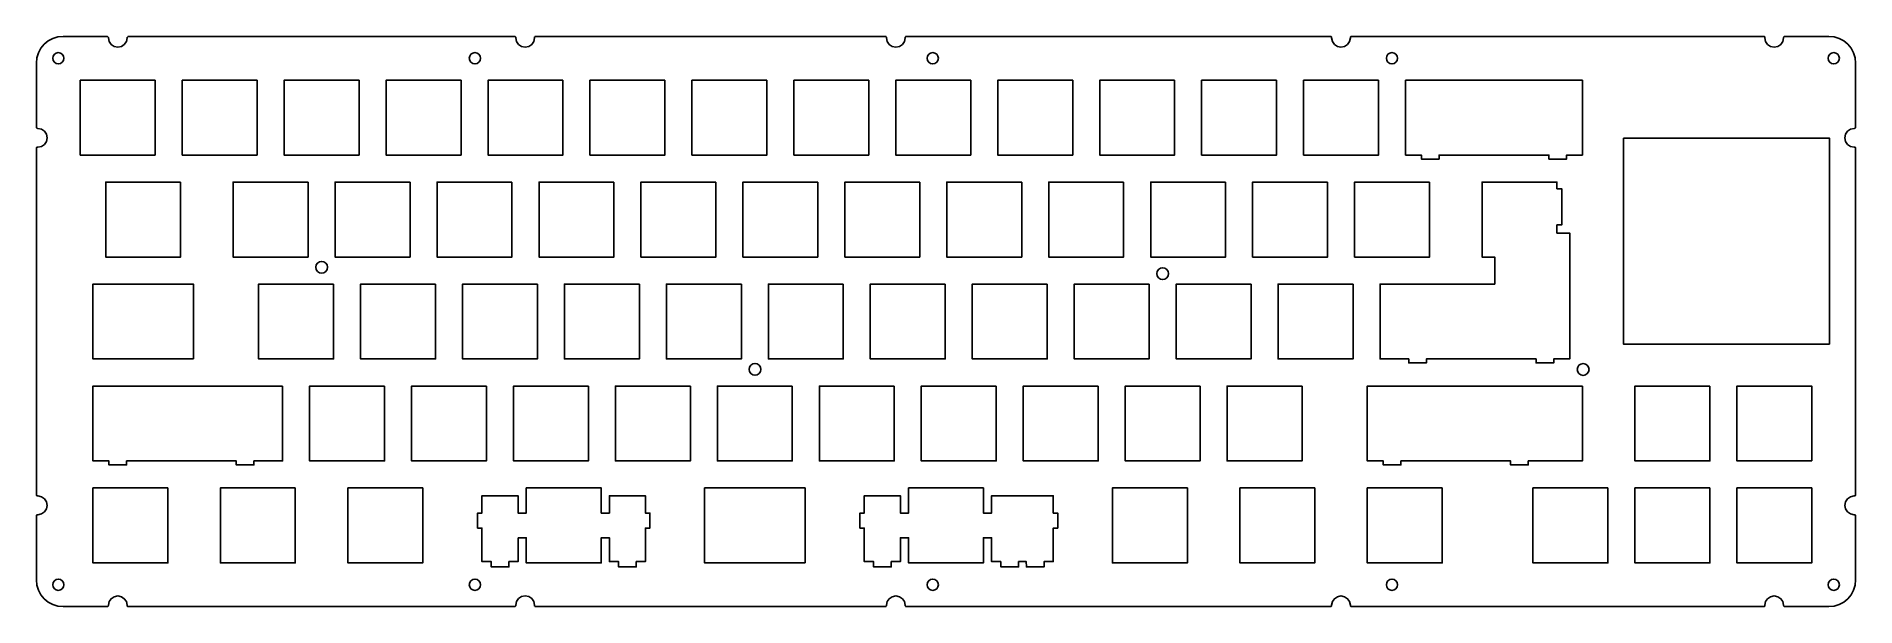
# Model space of a CAD drawing. Extents: x -1 to 339, y 191 to 298.
import ezdxf

# ---------------------------------------------------------------- set-up
doc = ezdxf.new("R2010")
doc.units = 0
doc.layers.add('top_plate', color=7, linetype='CONTINUOUS')

msp = doc.modelspace()

# ---------------------------------------------------------------- linework, layer by layer
at = {"layer": 'top_plate', "color": 7}
for points in [[(88.7153, 297.656941), (16.459, 297.656941), (16.2736, 297.457475), (16.2777, 297.401502), (16.1402, 296.720324), (15.7652, 296.164066), (15.2089, 295.78902), (14.5277, 295.6515), (13.8465, 295.78902), (13.2903, 296.164065), (12.9152, 296.720323), (12.7777, 297.401502), (12.7814, 297.457377), (12.5946, 297.656941), (4.33236, 297.656941), (3.32469, 297.555359), (2.38614, 297.264016), (1.53681, 296.803019), (0.796827, 296.192475), (0.186282, 295.45249), (-0.274714, 294.60317), (-0.566057, 293.66462), (-0.667639, 292.65694), (-0.667639, 280.6543)], [(92.3988, 297.401502), (92.2613, 296.720323), (91.8863, 296.164065), (91.33, 295.78902), (90.6488, 295.6515), (89.9677, 295.78902), (89.4114, 296.164065), (89.0364, 296.720323), (88.8988, 297.401502), (88.9024, 297.457357)], [(92.394613, 297.457498), (92.3988, 297.401502)], [(157.996, 297.655663), (92.5797, 297.656937)], [(161.6715, 297.457332), (161.6755, 297.401502), (161.5385, 296.720323), (161.1635, 296.164065), (160.6065, 295.78902), (159.9255, 295.6515), (159.2445, 295.78902), (158.6885, 296.164065), (158.3135, 296.720323), (158.1755, 297.401502), (158.1805, 297.456338)], [(241.182, 297.656941), (161.859, 297.656941)], [(244.85795, 297.457241), (244.86095, 297.401502), (244.72395, 296.720323), (244.34895, 296.164065), (243.79295, 295.78902), (243.11195, 295.6515), (242.42995, 295.78902), (241.87395, 296.164065), (241.49895, 296.720323), (241.36195, 297.401502), (241.36595, 297.457551)], [(322.146, 297.65686), (245.047, 297.656941)], [(325.82106, 297.457436), (325.82506, 297.401502), (325.68706, 296.720323), (325.31206, 296.164065), (324.75606, 295.78902), (324.07506, 295.6515), (323.39406, 295.78902), (322.83706, 296.164065), (322.46206, 296.720323), (322.32506, 297.401502), (322.33006, 297.457533)], [(339.273, 280.6553), (339.273, 292.65694), (339.171, 293.66462), (338.88, 294.60317), (338.419, 295.45249), (337.808, 296.192475), (337.068, 296.803019), (336.219, 297.264016), (335.28, 297.555359), (334.273, 297.656941), (326.007, 297.656941)], [(-0.468044, 280.467018), (-0.414968, 280.470418), (0.266211, 280.332918), (0.822469, 279.957918), (1.19751, 279.401618), (1.33503, 278.720418), (1.19751, 278.039318), (0.822469, 277.483018), (0.266211, 277.108018), (-0.414968, 276.970418), (-0.46809, 276.974018)], [(339.07353, 276.975332), (339.00603, 276.970432), (338.32503, 277.108032), (337.76903, 277.483032), (337.39403, 278.039332), (337.25603, 278.720432), (337.39403, 279.401632), (337.76903, 279.957932), (338.32503, 280.332932), (339.00603, 280.470432), (339.07333, 280.466632)], [(-0.667639, 276.7874), (-0.667639, 211.9577)], [(339.273, 211.9566), (339.273, 276.7899)], [(-0.468009, 211.769867), (-0.414968, 211.773067), (0.266211, 211.635567), (0.822469, 211.260467), (1.19751, 210.704267), (1.33503, 210.023067), (1.19751, 209.341867), (0.822469, 208.785667), (0.266211, 208.410567), (-0.414968, 208.273067), (-0.468499, 208.278067)], [(339.07351, 208.277929), (339.00601, 208.273129), (338.32501, 208.410629), (337.76901, 208.785729), (337.39401, 209.341929), (337.25601, 210.023129), (337.39401, 210.704329), (337.76901, 211.260529), (338.32501, 211.635629), (339.00601, 211.773129), (339.07341, 211.768929)], [(-0.667639, 208.0966), (-0.667639, 196.098), (-0.566057, 195.09), (-0.274714, 194.152), (0.186282, 193.302), (0.796827, 192.562), (1.53681, 191.952), (2.38614, 191.491), (3.32469, 191.2), (4.33236, 191.098), (12.598, 191.098)], [(326.01, 191.098), (334.273, 191.098), (335.28, 191.2), (336.219, 191.491), (337.068, 191.952), (337.808, 192.562), (338.419, 193.302), (338.88, 194.152), (339.171, 195.09), (339.273, 196.098), (339.273, 208.0922)], [(12.781418, 191.29731), (12.777718, 191.34201), (12.915318, 192.02401), (13.290318, 192.58001), (13.846618, 192.95501), (14.527718, 193.09201), (15.208918, 192.95501), (15.765218, 192.58001), (16.140218, 192.02401), (16.277718, 191.34201), (16.274318, 191.29741)], [(16.4592, 191.098), (88.7139, 191.098)], [(88.901628, 191.29762), (88.898928, 191.34202), (89.035928, 192.02402), (89.409928, 192.58402), (89.965228, 192.96202), (90.645928, 193.10002), (91.327528, 192.96202), (91.884828, 192.58402), (92.260928, 192.02402), (92.398928, 191.34202), (92.395628, 191.29752)], [(92.5809, 191.098), (157.992, 191.098)], [(158.1781, 191.29752), (158.1751, 191.34202), (158.3131, 192.02302), (158.6881, 192.57902), (159.2441, 192.95402), (159.9251, 193.09202), (160.6061, 192.95402), (161.1631, 192.57902), (161.5381, 192.02302), (161.6751, 191.34202), (161.6721, 191.29762)], [(161.86, 191.098), (241.183, 191.098)], [(241.36585, 191.29726), (241.36185, 191.34196), (241.49885, 192.02296), (241.87385, 192.57896), (242.42985, 192.95396), (243.11185, 193.09196), (243.79285, 192.95396), (244.34885, 192.57896), (244.72385, 192.02296), (244.86185, 191.34196), (244.85985, 191.29776)], [(245.05084, 191.09796), (322.14484, 191.09796)], [(322.3285, 191.29729), (322.3245, 191.34199), (322.4615, 192.02299), (322.8365, 192.57899), (323.3935, 192.95399), (324.0745, 193.09199), (324.7555, 192.95399), (325.3115, 192.57899), (325.6865, 192.02299), (325.8245, 191.34199), (325.8215, 191.29759)]]:
    msp.add_lwpolyline(points, dxfattribs=at)
for points in [[(4.17249, 292.82293), (3.83873, 292.59791), (3.43002, 292.51539), (3.02821, 292.59532), (2.68756, 292.82293), (2.45995, 293.16358), (2.38002, 293.56539), (2.46254, 293.9741), (2.68756, 294.30786), (3.02132, 294.53288), (3.43002, 294.61539), (3.83873, 294.53288), (4.17249, 294.30786), (4.39751, 293.9741), (4.48002, 293.56539), (4.39751, 293.15669)], [(82.0149, 292.82293), (81.6811, 292.5979), (81.2724, 292.51539), (80.8706, 292.59531), (80.5299, 292.82293), (80.3023, 293.16357), (80.2224, 293.56539), (80.3023, 293.96721), (80.5299, 294.30785), (80.8706, 294.53546), (81.2724, 294.61539), (81.6811, 294.53287), (82.0149, 294.30785), (82.2399, 293.9741), (82.3224, 293.56539), (82.2399, 293.15668)], [(167.577, 292.82292), (167.244, 292.5979), (166.835, 292.51539), (166.426, 292.5979), (166.092, 292.82292), (165.867, 293.15668), (165.785, 293.56539), (165.867, 293.97409), (166.092, 294.30785), (166.426, 294.53287), (166.835, 294.61539), (167.244, 294.53287), (167.577, 294.30785), (167.802, 293.97409), (167.885, 293.56539), (167.802, 293.15668)], [(253.376, 292.82293), (253.043, 292.5979), (252.634, 292.51539), (252.225, 292.5979), (251.891, 292.82293), (251.666, 293.15668), (251.584, 293.56539), (251.666, 293.9741), (251.891, 294.30785), (252.225, 294.53287), (252.634, 294.61539), (253.043, 294.53287), (253.376, 294.30785), (253.601, 293.9741), (253.684, 293.56539), (253.601, 293.15668)], [(335.927, 292.82293), (335.594, 292.5979), (335.185, 292.51539), (334.776, 292.5979), (334.443, 292.82293), (334.218, 293.15668), (334.135, 293.56539), (334.218, 293.9741), (334.443, 294.30785), (334.776, 294.53287), (335.185, 294.61539), (335.594, 294.53287), (335.927, 294.30785), (336.153, 293.9741), (336.235, 293.56539), (336.153, 293.15668)], [(21.526, 289.474), (7.526, 289.474), (7.526, 275.474), (21.526, 275.474)], [(40.576, 289.474), (26.576, 289.474), (26.576, 275.474), (40.576, 275.474)], [(59.626, 289.474), (45.626, 289.474), (45.626, 275.474), (59.626, 275.474)], [(78.676, 289.474), (64.676, 289.474), (64.676, 275.474), (78.676, 275.474)], [(97.726, 289.474), (83.726, 289.474), (83.726, 275.474), (97.726, 275.474)], [(116.775, 289.474), (102.775, 289.474), (102.775, 275.474), (116.775, 275.474)], [(135.826, 289.474), (121.825, 289.474), (121.825, 275.474), (135.826, 275.474)], [(154.876, 289.474), (140.876, 289.474), (140.876, 275.474), (154.876, 275.474)], [(173.926, 289.474), (159.926, 289.474), (159.926, 275.474), (173.926, 275.474)], [(192.976, 289.474), (178.976, 289.474), (178.976, 275.474), (192.976, 275.474)], [(212.026, 289.474), (198.026, 289.474), (198.026, 275.474), (212.026, 275.474)], [(231.076, 289.474), (217.076, 289.474), (217.076, 275.474), (231.076, 275.474)], [(250.126, 289.474), (236.126, 289.474), (236.126, 275.474), (250.126, 275.474)], [(288.226, 275.474), (285.258, 275.474), (285.251, 274.724), (281.951, 274.724), (281.951, 275.4737), (261.455, 275.4737), (261.451, 274.724), (258.15, 274.724), (258.15, 275.4695), (255.176, 275.474), (255.176, 289.474), (288.226, 289.474)], [(334.402, 240.1169), (295.904, 240.1169), (295.904, 278.6259), (334.402, 278.6259)], [(26.288, 270.424), (12.288, 270.424), (12.288, 256.424), (26.288, 256.424)], [(50.101, 270.424), (36.101, 270.424), (36.101, 256.424), (50.101, 256.424)], [(69.151, 270.424), (55.151, 270.424), (55.151, 256.424), (69.151, 256.424)], [(88.201, 270.424), (74.201, 270.424), (74.201, 256.424), (88.201, 256.424)], [(107.251, 270.424), (93.251, 270.424), (93.251, 256.424), (107.251, 256.424)], [(126.301, 270.424), (112.301, 270.424), (112.301, 256.424), (126.301, 256.424)], [(145.351, 270.424), (131.351, 270.424), (131.351, 256.424), (145.351, 256.424)], [(164.401, 270.424), (150.401, 270.424), (150.401, 256.424), (164.401, 256.424)], [(183.451, 270.424), (169.451, 270.424), (169.451, 256.424), (183.451, 256.424)], [(202.501, 270.424), (188.501, 270.424), (188.501, 256.424), (202.501, 256.424)], [(221.551, 270.424), (207.551, 270.424), (207.551, 256.424), (221.551, 256.424)], [(240.601, 270.424), (226.601, 270.424), (226.601, 256.424), (240.601, 256.424)], [(259.65, 270.424), (245.651, 270.424), (245.651, 256.424), (259.65, 256.424)], [(283.463, 269.1624), (283.463, 270.424), (269.463, 270.424), (269.463, 256.424), (271.852, 256.424), (271.852, 251.3759), (250.413, 251.374), (250.413, 237.374), (255.761, 237.374), (255.769, 236.624), (259.068, 236.624), (259.068, 237.3736), (279.564, 237.3738), (279.569, 236.6239), (282.869, 236.6239), (282.873, 237.3738), (285.851, 237.3738), (285.844, 260.8988), (283.466, 260.9034), (283.466, 262.4238), (284.374, 262.4239), (284.374, 269.174)], [(53.6429, 254.0953), (53.4045, 253.7384), (53.0476, 253.5), (52.6267, 253.4162), (52.2057, 253.5), (51.8488, 253.7384), (51.6104, 254.0953), (51.5267, 254.5162), (51.6104, 254.9372), (51.8488, 255.294), (52.2057, 255.5325), (52.6267, 255.6162), (53.0476, 255.5325), (53.4045, 255.294), (53.6429, 254.9372), (53.7267, 254.5162)], [(210.797, 252.8958), (210.558, 252.5389), (210.201, 252.3005), (209.78, 252.2167), (209.359, 252.3005), (209.003, 252.5389), (208.764, 252.8958), (208.68, 253.3167), (208.764, 253.7377), (209.003, 254.0946), (209.359, 254.333), (209.78, 254.4167), (210.201, 254.333), (210.558, 254.0946), (210.797, 253.7377), (210.88, 253.3167)], [(28.669, 237.374), (9.907, 237.374), (9.907, 251.374), (28.669, 251.374)], [(54.863, 251.374), (40.863, 251.374), (40.863, 237.374), (54.863, 237.374)], [(73.913, 251.374), (59.913, 251.374), (59.913, 237.374), (73.913, 237.374)], [(92.963, 251.374), (78.963, 251.374), (78.963, 237.374), (92.963, 237.374)], [(112.013, 251.374), (98.013, 251.374), (98.013, 237.374), (112.013, 237.374)], [(131.063, 251.374), (117.063, 251.374), (117.063, 237.374), (131.063, 237.374)], [(150.113, 251.374), (136.113, 251.374), (136.113, 237.374), (150.113, 237.374)], [(169.163, 251.374), (155.163, 251.374), (155.163, 237.374), (169.163, 237.374)], [(188.213, 251.374), (174.213, 251.374), (174.213, 237.374), (188.213, 237.374)], [(207.263, 251.374), (193.263, 251.374), (193.263, 237.374), (207.263, 237.374)], [(226.313, 251.374), (212.313, 251.374), (212.313, 237.374), (226.313, 237.374)], [(245.363, 251.374), (231.363, 251.374), (231.363, 237.374), (245.363, 237.374)], [(134.612, 235.0049), (134.377, 234.6552), (134.027, 234.4195), (133.599, 234.333), (133.178, 234.4168), (132.821, 234.6552), (132.583, 235.0121), (132.499, 235.433), (132.583, 235.854), (132.821, 236.2109), (133.178, 236.4493), (133.599, 236.533), (134.027, 236.4466), (134.377, 236.2109), (134.612, 235.8612), (134.699, 235.433)], [(289.376, 234.9919), (289.137, 234.635), (288.78, 234.3965), (288.359, 234.3128), (287.938, 234.3965), (287.581, 234.635), (287.343, 234.9919), (287.259, 235.4128), (287.343, 235.8338), (287.581, 236.1906), (287.938, 236.4291), (288.359, 236.5128), (288.78, 236.4291), (289.137, 236.1906), (289.376, 235.8338), (289.459, 235.4128)], [(45.338, 232.324), (9.907, 232.324), (9.907, 218.324), (12.881, 218.324), (12.882, 217.574), (16.182, 217.574), (16.1886, 218.324), (36.6825, 218.324), (36.682, 217.574), (39.982, 217.574), (39.9822, 218.324), (45.338, 218.324)], [(64.388, 232.324), (50.388, 232.324), (50.388, 218.324), (64.388, 218.324)], [(83.438, 232.324), (69.438, 232.324), (69.438, 218.324), (83.438, 218.324)], [(102.488, 232.324), (88.488, 232.324), (88.488, 218.324), (102.488, 218.324)], [(121.538, 232.324), (107.538, 232.324), (107.538, 218.324), (121.538, 218.324)], [(140.588, 232.324), (126.588, 232.324), (126.588, 218.324), (140.588, 218.324)], [(159.638, 232.324), (145.638, 232.324), (145.638, 218.324), (159.638, 218.324)], [(178.688, 232.324), (164.688, 232.324), (164.688, 218.324), (178.688, 218.324)], [(197.738, 232.324), (183.738, 232.324), (183.738, 218.324), (197.738, 218.324)], [(216.788, 232.324), (202.788, 232.324), (202.788, 218.324), (216.788, 218.324)], [(235.838, 232.324), (221.838, 232.324), (221.838, 218.324), (235.838, 218.324)], [(288.226, 232.324), (271.557, 232.324), (248.032, 232.324), (248.032, 218.324), (251.009, 218.324), (251.007, 217.574), (254.307, 217.574), (254.309, 218.324), (274.807, 218.324), (274.807, 217.574), (278.107, 217.574), (278.11, 218.324), (288.226, 218.324)], [(312.038, 232.324), (298.038, 232.324), (298.038, 218.324), (312.038, 218.324)], [(331.088, 218.324), (331.088, 232.324), (317.088, 232.324), (317.088, 218.324)], [(23.907, 213.274), (9.907, 213.274), (9.907, 199.274), (23.907, 199.274)], [(47.719, 213.274), (33.719, 213.274), (33.719, 199.274), (47.719, 199.274)], [(71.532, 213.274), (57.532, 213.274), (57.532, 199.274), (71.532, 199.274)], [(89.344, 203.975), (90.869, 203.975), (90.869, 199.274), (104.869, 199.274), (104.869, 203.975), (106.394, 203.975), (106.394, 199.505), (108.119, 199.505), (108.119, 198.524), (111.419, 198.524), (111.419, 199.505), (113.144, 199.505), (113.144, 205.774), (113.969, 205.774), (113.969, 208.574), (113.144, 208.574), (113.144, 211.804), (106.394, 211.804), (106.394, 208.574), (104.869, 208.574), (104.869, 213.274), (90.869, 213.274), (90.869, 208.574), (89.344, 208.574), (89.344, 211.804), (82.594, 211.804), (82.594, 208.574), (81.769, 208.574), (81.769, 205.774), (82.594, 205.774), (82.594, 199.505), (84.319, 199.505), (84.319, 198.524), (87.619, 198.524), (87.619, 199.505), (89.344, 199.505)], [(142.969, 199.274), (124.207, 199.274), (124.207, 213.274), (142.969, 213.274)], [(179.557, 199.505), (179.557, 198.524), (182.857, 198.524), (182.858, 199.505), (184.313, 199.505), (184.319, 198.524), (187.619, 198.524), (187.619, 199.505), (189.344, 199.505), (189.344, 205.774), (190.169, 205.774), (190.169, 208.574), (189.344, 208.574), (189.344, 211.804), (177.832, 211.804), (177.832, 208.574), (176.307, 208.574), (176.307, 213.274), (162.307, 213.274), (162.307, 208.574), (160.782, 208.574), (160.782, 211.804), (154.032, 211.804), (154.032, 208.574), (153.207, 208.574), (153.207, 205.774), (154.032, 205.774), (154.032, 199.505), (155.757, 199.505), (155.757, 198.524), (159.057, 198.524), (159.057, 199.505), (160.782, 199.505), (160.782, 203.975), (162.307, 203.975), (162.307, 199.274), (176.307, 199.274), (176.307, 203.975), (177.832, 203.975), (177.832, 199.505)], [(214.407, 213.274), (200.407, 213.274), (200.407, 199.274), (214.407, 199.274)], [(238.219, 213.274), (224.219, 213.274), (224.219, 199.274), (238.219, 199.274)], [(262.032, 213.274), (248.032, 213.274), (248.032, 199.274), (262.032, 199.274)], [(292.988, 213.274), (278.988, 213.274), (278.988, 199.274), (292.988, 199.274)], [(312.038, 213.274), (298.038, 213.274), (298.038, 199.274), (312.038, 199.274)], [(331.088, 213.274), (317.088, 213.274), (317.088, 199.274), (331.088, 199.274)], [(4.17249, 194.447), (3.83873, 194.222), (3.43002, 194.14), (3.02132, 194.222), (2.68756, 194.447), (2.46254, 194.781), (2.38002, 195.19), (2.46254, 195.599), (2.68756, 195.932), (3.02132, 196.157), (3.43002, 196.24), (3.83873, 196.157), (4.17249, 195.932), (4.39751, 195.599), (4.48002, 195.19), (4.39751, 194.781)], [(82.0149, 194.447), (81.6811, 194.222), (81.2724, 194.14), (80.8706, 194.22), (80.5299, 194.447), (80.3023, 194.788), (80.2224, 195.19), (80.3023, 195.592), (80.5299, 195.932), (80.8706, 196.16), (81.2724, 196.24), (81.6811, 196.157), (82.0149, 195.932), (82.2399, 195.599), (82.3224, 195.19), (82.2399, 194.781)], [(167.577, 194.447), (167.244, 194.222), (166.835, 194.14), (166.426, 194.222), (166.092, 194.447), (165.867, 194.781), (165.785, 195.19), (165.867, 195.599), (166.092, 195.932), (166.426, 196.157), (166.835, 196.24), (167.244, 196.157), (167.577, 195.932), (167.802, 195.599), (167.885, 195.19), (167.802, 194.781)], [(253.376, 194.447), (253.043, 194.222), (252.634, 194.14), (252.225, 194.222), (251.891, 194.447), (251.666, 194.781), (251.584, 195.19), (251.666, 195.599), (251.891, 195.932), (252.225, 196.157), (252.634, 196.24), (253.043, 196.157), (253.376, 195.932), (253.601, 195.599), (253.684, 195.19), (253.601, 194.781)], [(335.927, 194.447), (335.594, 194.222), (335.185, 194.14), (334.776, 194.222), (334.443, 194.447), (334.218, 194.781), (334.135, 195.19), (334.218, 195.599), (334.443, 195.932), (334.776, 196.157), (335.185, 196.24), (335.594, 196.157), (335.927, 195.932), (336.153, 195.599), (336.235, 195.19), (336.153, 194.781)]]:
    msp.add_lwpolyline(points, close=True, dxfattribs=at)
for points in [[(88.852082, 297.597677), (88.816638, 297.635486), (88.767125, 297.656939), (88.7153, 297.656941)], [(88.9024, 297.457357), (88.905741, 297.509074), (88.887526, 297.559868), (88.852082, 297.597677)], [(92.443654, 297.59759), (92.408533, 297.559746), (92.390763, 297.508983), (92.394613, 297.457498)], [(92.5797, 297.656937), (92.528071, 297.656938), (92.478774, 297.635433), (92.443654, 297.59759)], [(158.132115, 297.596603), (158.097032, 297.634505), (158.047646, 297.655934), (157.996, 297.655663)], [(158.1805, 297.456338), (158.184754, 297.507809), (158.167198, 297.558701), (158.132115, 297.596603)], [(161.722068, 297.597699), (161.686559, 297.559896), (161.668258, 297.509095), (161.6715, 297.457332)], [(161.859, 297.656941), (161.807135, 297.656942), (161.757578, 297.635501), (161.722068, 297.597699)], [(241.3175, 297.597401), (241.282589, 297.635242), (241.233485, 297.656819), (241.182, 297.656941)], [(241.36595, 297.457551), (241.369969, 297.508879), (241.352411, 297.55956), (241.3175, 297.597401)], [(244.909506, 297.597768), (244.873748, 297.559996), (244.855104, 297.509176), (244.85795, 297.457241)], [(245.047, 297.656941), (244.994986, 297.656939), (244.945264, 297.635541), (244.909506, 297.597768)], [(322.281801, 297.597615), (322.24682, 297.635498), (322.197563, 297.656987), (322.146, 297.65686)], [(322.33006, 297.457533), (322.334286, 297.508923), (322.316782, 297.559732), (322.281801, 297.597615)], [(325.870641, 297.597628), (325.835383, 297.559797), (325.817425, 297.509021), (325.82106, 297.457436)], [(326.007, 297.656941), (325.955287, 297.656941), (325.905898, 297.635458), (325.870641, 297.597628)], [(-0.667639, 280.6543), (-0.667639, 280.602457), (-0.646192, 280.552923), (-0.608386, 280.517449)], [(-0.608386, 280.517449), (-0.570579, 280.481975), (-0.519782, 280.463721), (-0.468044, 280.467018)], [(339.07333, 280.466632), (339.125219, 280.4637), (339.176026, 280.482265), (339.213802, 280.517959)], [(339.213802, 280.517959), (339.251578, 280.553654), (339.272989, 280.603328), (339.273, 280.6553)], [(-0.60837, 276.924021), (-0.64619, 276.888651), (-0.667651, 276.839182), (-0.667639, 276.7874)], [(-0.46809, 276.974018), (-0.519756, 276.977494), (-0.570549, 276.959391), (-0.60837, 276.924021)], [(339.213664, 276.926074), (339.175826, 276.96125), (339.125056, 276.979096), (339.07353, 276.975332)], [(339.273, 276.7899), (339.273, 276.841564), (339.251503, 276.890898), (339.213664, 276.926074)], [(-0.667639, 211.9577), (-0.667639, 211.905803), (-0.646207, 211.85621), (-0.608411, 211.820648)], [(-0.608411, 211.820648), (-0.570615, 211.785085), (-0.51981, 211.76671), (-0.468009, 211.769867)], [(339.07341, 211.768929), (339.125188, 211.765737), (339.175984, 211.78408), (339.213777, 211.819616)], [(339.213777, 211.819616), (339.25157, 211.855152), (339.273001, 211.904724), (339.273, 211.9566)], [(-0.608139, 208.231306), (-0.646037, 208.196772), (-0.667636, 208.147872), (-0.667639, 208.0966)], [(-0.468499, 208.278067), (-0.519551, 208.282815), (-0.570241, 208.265841), (-0.608139, 208.231306)], [(339.213678, 208.228482), (339.175844, 208.263706), (339.125071, 208.281617), (339.07351, 208.277929)], [(339.273, 208.0922), (339.273, 208.143892), (339.251511, 208.193258), (339.213678, 208.228482)], [(12.598, 191.098), (12.649466, 191.098), (12.698581, 191.119549), (12.733431, 191.157419)], [(12.733431, 191.157419), (12.768282, 191.195289), (12.785685, 191.246021), (12.781418, 191.29731)], [(16.274318, 191.29741), (16.270421, 191.245951), (16.288148, 191.195196), (16.323235, 191.157352)], [(16.323235, 191.157352), (16.358322, 191.119508), (16.407593, 191.098), (16.4592, 191.098)], [(88.7139, 191.098), (88.765786, 191.098), (88.815367, 191.119434), (88.850913, 191.157232)], [(88.850913, 191.157232), (88.886458, 191.195029), (88.904811, 191.245832), (88.901628, 191.29762)], [(92.395628, 191.29752), (92.39181, 191.246003), (92.409614, 191.195222), (92.444765, 191.157368)], [(92.444765, 191.157368), (92.479917, 191.119513), (92.529242, 191.098003), (92.5809, 191.098)], [(157.992, 191.098), (158.043729, 191.098), (158.093136, 191.119479), (158.12842, 191.157307)], [(158.12842, 191.157307), (158.163704, 191.195135), (158.181696, 191.245916), (158.1781, 191.29752)], [(161.6721, 191.29762), (161.668915, 191.245802), (161.687291, 191.194972), (161.722874, 191.157169)], [(161.722874, 191.157169), (161.758458, 191.119366), (161.808084, 191.097953), (161.86, 191.098)], [(241.183, 191.098), (241.234409, 191.098), (241.283462, 191.119563), (241.318221, 191.157441)], [(241.318221, 191.157441), (241.352979, 191.195319), (241.370257, 191.24604), (241.36585, 191.29726)], [(244.85985, 191.29776), (244.857498, 191.245613), (244.876571, 191.194772), (244.912641, 191.157039)], [(244.912641, 191.157039), (244.94871, 191.119305), (244.99864, 191.097961), (245.05084, 191.09796)], [(322.14484, 191.09796), (322.196329, 191.09796), (322.245471, 191.119503), (322.28036, 191.157369)], [(322.28036, 191.157369), (322.31525, 191.195236), (322.332706, 191.245973), (322.3285, 191.29729)], [(325.8215, 191.29759), (325.818317, 191.245673), (325.836777, 191.194755), (325.872491, 191.15694)], [(325.872491, 191.15694), (325.908205, 191.119124), (325.957986, 191.097787), (326.01, 191.098)]]:
    msp.add_open_spline(points, degree=3, dxfattribs=at)

doc.saveas('drawing.dxf')
